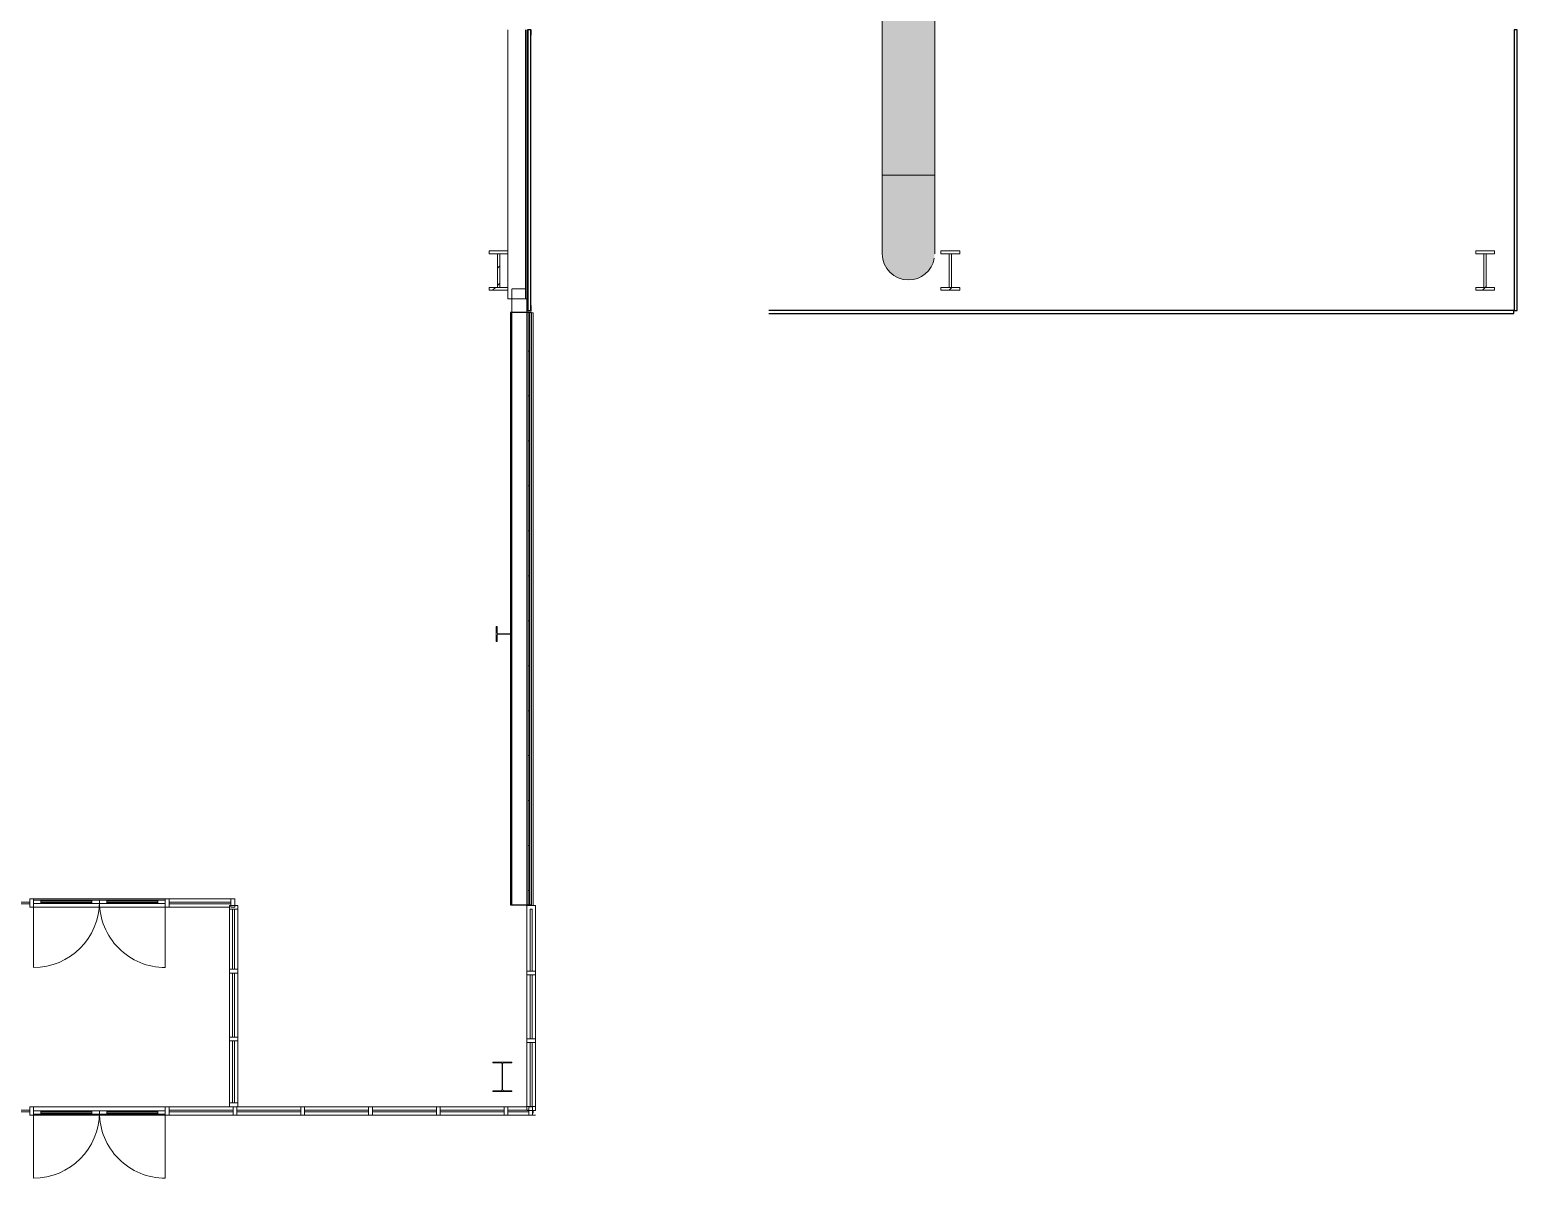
# Model space of a CAD drawing. Header units: inches. Extents: x 22023 to 26811, y -22881 to -20889.
# Drawn here: x 26016 to 26810, y -22834 to -22220 of the extents above; entities that cross this region are included whole.
import ezdxf

# ---------------------------------------------------------------- set-up
doc = ezdxf.new("R2010")
doc.units = ezdxf.units.IN
doc.header["$MEASUREMENT"] = 0
for name, color, linetype, lineweight in [('A-DOOR', 31, 'Continuous', 9), ('A-GLAZ-CURT', 52, 'Continuous', 9), ('A-GLAZ-CWMG', 51, 'Continuous', 9), ('A-WALL', 113, 'Continuous', 9), ('A-WALL-PATT', 111, 'Continuous', 25), ('C-BLDG-PADS', 91, 'Continuous', 9), ('C-TOPO', 7, 'Continuous', 9), ('L-SITE-WALL', 31, 'Continuous', 9), ('M-HVAC-DUCT', 70, 'Continuous', 9), ('S-BEAM', 12, 'Continuous', 9), ('S-COLS', 52, 'Continuous', 9)]:
    doc.layers.add(name, color=color, linetype=linetype, lineweight=lineweight)
pattern_1 = [(225, (26266.39, -22360.053), (19.00703, -19.00703), []), (225, (26266.39, -22388.853), (19.00703, -19.00703), [])]
pattern_2 = [(225, (26793.078, -22360.053), (19.00703, -19.00703), []), (225, (26793.078, -22388.853), (19.00703, -19.00703), [])]
pattern_3 = [(225, (26507.578, -22360.053), (19.00703, -19.00703), []), (225, (26507.578, -22388.853), (19.00703, -19.00703), [])]

# ---------------------------------------------------------------- blocks, each defined once
blk = doc.blocks.new('W-Wide Flange-Column - B2_B-1007241-First Floor Plan')
at = {"layer": 'S-COLS'}
h = blk.add_hatch(dxfattribs=at)
h.set_pattern_fill('FP_12', color=256, style=0, pattern_type=2)
h.set_pattern_definition([(225, (26268.39, -22779.428), (19.00703, -19.00703), []), (225, (26268.39, -22808.228), (19.00703, -19.00703), [])])
h.paths.add_polyline_path([(5, 7.87), (-5, 7.87), (-5, 7.44), (-0.84, 7.44), (-0.35, 7.24), (-0.14, 6.75), (-0.14, -6.75), (-0.35, -7.24), (-0.84, -7.44), (-5, -7.44), (-5, -7.87), (5, -7.87), (5, -7.44), (0.84, -7.44), (0.35, -7.24), (0.14, -6.75), (0.14, 6.75), (0.35, 7.24), (0.84, 7.44), (5, 7.44)], flags=0)
at = {"layer": 'S-COLS', "lineweight": 15}
for p, q in [((5, 7.87), (-5, 7.87)), ((-5, 7.87), (-5, 7.44)), ((-5, 7.44), (-0.84, 7.44)), ((-0.14, 6.75), (-0.14, -6.75)), ((0.14, -6.75), (0.14, 6.75)), ((0.84, 7.44), (5, 7.44)), ((5, 7.44), (5, 7.87)), ((-0.84, -7.44), (-5, -7.44)), ((-5, -7.44), (-5, -7.87)), ((-5, -7.87), (5, -7.87)), ((5, -7.44), (0.84, -7.44)), ((5, -7.87), (5, -7.44))]:
    blk.add_line(p, q, dxfattribs=at)
for centre, start, end in [((-0.84, 6.75), 0, 90), ((0.84, 6.75), 90, 180), ((-0.84, -6.75), 270, 0), ((0.84, -6.75), 180, 270)]:
    blk.add_arc(centre, 0.691, start, end, dxfattribs=at)
blk = doc.blocks.new('Girt_C - 8_D-1076115-First Floor Plan')
at = {"layer": 'S-BEAM'}
for p, q in [((26273.39, -22358.8), (26273.39, -22371.37)), ((26273.58, -22358.8), (26280.75, -22358.8)), ((26281.39, -22371.37), (26281.39, -22364.05))]:
    blk.add_line(p, q, dxfattribs=at)
blk = doc.blocks.new('System Panel - Glazed-827451-First Floor Plan')
at = {"layer": 'A-GLAZ-CURT'}
for p, q in [((16.53125, 1.25), (-16.53125, 1.25)), ((-16.53125, 1.25), (-16.53125, 0.25)), ((-16.53125, 0.25), (-16.53125, 1.25)), ((16.53125, 1.25), (-16.53125, 1.25)), ((-16.53125, 0.25), (16.53125, 0.25)), ((-16.53125, 0.25), (16.53125, 0.25)), ((16.53125, 0.25), (16.53125, 1.25)), ((16.53125, 1.25), (16.53125, 0.25))]:
    blk.add_line(p, q, dxfattribs=at)
blk = doc.blocks.new('Door_Single_Storefront - one-827452-First Floor Plan')
at = {"layer": 'A-DOOR'}
for p, q in [((-17.59375, 0.75), (-13.59375, 0.75)), ((-17.59375, -35.1875), (-17.59375, 0)), ((-13.59375, 0.75), (-13.59375, -1)), ((13.59375, 0.75), (-13.59375, 0.75)), ((-13.59375, -0.5), (-13.59375, 0.25)), ((-13.59375, 0.25), (13.59375, 0.25)), ((13.59375, -1), (13.59375, 0.75)), ((13.59375, 0.75), (17.59375, 0.75)), ((13.59375, 0.25), (13.59375, -0.5)), ((17.59375, 0.75), (17.59375, -1)), ((-13.59375, -1), (-17.59375, -1)), ((13.59375, -0.5), (-13.59375, -0.5)), ((-13.59375, -1), (13.59375, -1)), ((17.59375, -1), (13.59375, -1))]:
    blk.add_line(p, q, dxfattribs=at)
blk.add_arc((-17.59375, 0), 35.1875, 270, 0, dxfattribs=at)
blk = doc.blocks.new('Door_Single_Storefront - one-827453-First Floor Plan')
at = {"layer": 'A-DOOR'}
for p, q in [((-17.59375, 35.1875), (-17.59375, 0)), ((-13.59375, 1), (-17.59375, 1)), ((-13.59375, -0.75), (-13.59375, 1)), ((-13.59375, 1), (13.59375, 1)), ((13.59375, 0.5), (-13.59375, 0.5)), ((-13.59375, 0.5), (-13.59375, -0.25)), ((17.59375, 1), (13.59375, 1)), ((13.59375, 1), (13.59375, -0.75)), ((13.59375, -0.25), (13.59375, 0.5)), ((17.59375, -0.75), (17.59375, 1)), ((-17.59375, -0.75), (-13.59375, -0.75)), ((-13.59375, -0.25), (13.59375, -0.25)), ((13.59375, -0.75), (-13.59375, -0.75)), ((13.59375, -0.75), (17.59375, -0.75))]:
    blk.add_line(p, q, dxfattribs=at)
blk.add_arc((-17.59375, 0), 35.1875, 360, 90, dxfattribs=at)
blk = doc.blocks.new('System Panel - Glazed-827454-First Floor Plan')
at = {"layer": 'A-GLAZ-CURT'}
for p, q in [((17.09375, 1.25), (-17.09375, 1.25)), ((-17.09375, 1.25), (-17.09375, 0.25)), ((-17.09375, 0.25), (-17.09375, 1.25)), ((17.09375, 1.25), (-17.09375, 1.25)), ((-17.09375, 0.25), (17.09375, 0.25)), ((-17.09375, 0.25), (17.09375, 0.25)), ((17.09375, 0.25), (17.09375, 1.25)), ((17.09375, 1.25), (17.09375, 0.25))]:
    blk.add_line(p, q, dxfattribs=at)
blk = doc.blocks.new('Rectangular Mullion - Rectangular Mullion 1-779661-First Floor Plan')
at = {"layer": 'A-GLAZ-CWMG'}
for p, q in [((26053.27, -22795.43), (26018.08, -22795.43)), ((26053.27, -22799.93), (26018.08, -22799.93))]:
    blk.add_line(p, q, dxfattribs=at)
blk = doc.blocks.new('Rectangular Mullion - Rectangular Mullion 1-779662-First Floor Plan')
at = {"layer": 'A-GLAZ-CWMG'}
for p, q in [((26088.45, -22795.43), (26053.27, -22795.43)), ((26088.45, -22799.93), (26053.27, -22799.93))]:
    blk.add_line(p, q, dxfattribs=at)
blk = doc.blocks.new('Rectangular Mullion - Rectangular Mullion 1-779229-First Floor Plan')
at = {"layer": 'A-GLAZ-CWMG'}
for p, q in [((26122.64, -22795.43), (26090.45, -22795.43)), ((26124.64, -22799.93), (26090.45, -22799.93))]:
    blk.add_line(p, q, dxfattribs=at)
blk = doc.blocks.new('Rectangular Mullion - Rectangular Mullion 1-V14-First Floor Plan')
at = {"layer": 'A-GLAZ-CWMG'}
for p, q in [((26160.83, -22799.93), (26126.64, -22799.93)), ((26160.83, -22795.43), (26127.14, -22795.43))]:
    blk.add_line(p, q, dxfattribs=at)
blk = doc.blocks.new('Rectangular Mullion - Rectangular Mullion 1-V15-First Floor Plan')
at = {"layer": 'A-GLAZ-CWMG'}
for p, q in [((26197.02, -22795.43), (26162.83, -22795.43)), ((26197.02, -22799.93), (26162.83, -22799.93))]:
    blk.add_line(p, q, dxfattribs=at)
blk = doc.blocks.new('Rectangular Mullion - Rectangular Mullion 1-827457-First Floor Plan')
at = {"layer": 'A-GLAZ-CWMG', "lineweight": 13}
for p, q in [((-2, 1.5), (0, 1.5)), ((-2, -3), (-2, 1.5)), ((0, 1.5), (0, -3)), ((0, -3), (-2, -3))]:
    blk.add_line(p, q, dxfattribs=at)
blk = doc.blocks.new('Rectangular Mullion - Rectangular Mullion 1-827449-First Floor Plan')
at = {"layer": 'A-GLAZ-CWMG', "lineweight": 13}
for p, q in [((-1, 1.5), (1, 1.5)), ((-1, -3), (-1, 1.5)), ((1, 1.5), (1, -3)), ((1, -3), (-1, -3))]:
    blk.add_line(p, q, dxfattribs=at)
blk = doc.blocks.new('System Panel - Glazed-1085821-First Floor Plan')
at = {"layer": 'A-GLAZ-CURT'}
for p, q in [((5.56, 1.25), (-5.56, 1.25)), ((-5.56, 1.25), (-5.56, 0.25)), ((-5.56, 0.25), (-5.56, 1.25)), ((4.56, 1.25), (-5.56, 1.25)), ((-5.56, 0.25), (5.56, 0.25)), ((-5.56, 0.25), (5.56, 0.25)), ((5.56, 0.25), (5.56, 1.25)), ((5.56, 1.06), (5.56, 0.25))]:
    blk.add_line(p, q, dxfattribs=at)
blk = doc.blocks.new('Rectangular Mullion - Rectangular Mullion 1-1085818-First Floor Plan')
at = {"layer": 'A-GLAZ-CWMG'}
for p, q in [((26281.52, -22795.43), (26271.39, -22795.43)), ((26282.52, -22799.93), (26271.39, -22799.93)), ((26286.02, -22799.93), (26284.52, -22799.93))]:
    blk.add_line(p, q, dxfattribs=at)
blk = doc.blocks.new('System Panel - Glazed-827432-First Floor Plan')
at = {"layer": 'A-GLAZ-CURT'}
for p, q in [((16.53125, -0.25), (-16.53125, -0.25)), ((-16.53125, -0.25), (-16.53125, -1.25)), ((-16.53125, -1.25), (-16.53125, -0.25)), ((16.53125, -0.25), (-16.53125, -0.25)), ((-16.53125, -1.25), (16.53125, -1.25)), ((-16.53125, -1.25), (16.53125, -1.25)), ((16.53125, -1.25), (16.53125, -0.25)), ((16.53125, -0.25), (16.53125, -1.25))]:
    blk.add_line(p, q, dxfattribs=at)
blk = doc.blocks.new('System Panel - Glazed-827433-First Floor Plan')
at = {"layer": 'A-GLAZ-CURT'}
for p, q in [((17.09375, -0.25), (-17.09375, -0.25)), ((-17.09375, -0.25), (-17.09375, -1.25)), ((-17.09375, -1.25), (-17.09375, -0.25)), ((17.09375, -0.25), (-17.09375, -0.25)), ((-17.09375, -1.25), (17.09375, -1.25)), ((-17.09375, -1.25), (17.09375, -1.25)), ((17.09375, -1.25), (17.09375, -0.25)), ((17.09375, -0.25), (17.09375, -1.25))]:
    blk.add_line(p, q, dxfattribs=at)
blk = doc.blocks.new('Rectangular Mullion - Rectangular Mullion 1-769360-First Floor Plan')
at = {"layer": 'A-GLAZ-CWMG'}
for p, q in [((26281.52, -22687.93), (26286.02, -22687.93)), ((26281.52, -22722.99), (26281.52, -22687.93)), ((26286.02, -22722.99), (26286.02, -22687.93))]:
    blk.add_line(p, q, dxfattribs=at)
blk = doc.blocks.new('Rectangular Mullion - Rectangular Mullion 1-769200-First Floor Plan')
at = {"layer": 'A-GLAZ-CWMG'}
for p, q in [((24172.39, -22795.43), (24206.58, -22795.43)), ((24172.39, -22799.93), (24206.58, -22799.93))]:
    blk.add_line(p, q, dxfattribs=at)
blk = doc.blocks.new('Rectangular Mullion - Rectangular Mullion 1-827430-First Floor Plan')
at = {"layer": 'A-GLAZ-CWMG', "lineweight": 13}
for p, q in [((-1, 3), (1, 3)), ((-1, -1.5), (-1, 3)), ((1, 3), (1, -1.5)), ((1, -1.5), (-1, -1.5))]:
    blk.add_line(p, q, dxfattribs=at)
blk = doc.blocks.new('Rectangular Mullion - Rectangular Mullion 1-769211-First Floor Plan')
at = {"layer": 'A-GLAZ-CWMG'}
for p, q in [((22794.89, -22459.04), (22794.89, -22493.23)), ((22799.39, -22459.04), (22799.39, -22493.23))]:
    blk.add_line(p, q, dxfattribs=at)
blk = doc.blocks.new('Rectangular Mullion - Rectangular Mullion 1-827464-First Floor Plan')
at = {"layer": 'A-GLAZ-CWMG', "lineweight": 13}
for p, q in [((-1, 3), (1, 3)), ((-1, -1.5), (-1, 3)), ((1, 3), (1, -1.5)), ((1, -1.5), (-1, -1.5))]:
    blk.add_line(p, q, dxfattribs=at)
blk = doc.blocks.new('System Panel - Glazed-836902-First Floor Plan')
at = {"layer": 'A-GLAZ-CURT'}
for p, q in [((16.59375, 1.25), (-16.59375, 1.25)), ((-16.59375, 1.25), (-16.59375, 0.25)), ((-16.59375, 0.25), (-16.59375, 1.25)), ((16.59375, 1.25), (-16.59375, 1.25)), ((-16.59375, 0.25), (16.59375, 0.25)), ((-16.59375, 0.25), (16.59375, 0.25)), ((16.59375, 0.25), (16.59375, 1.25)), ((16.59375, 1.25), (16.59375, 0.25))]:
    blk.add_line(p, q, dxfattribs=at)
blk = doc.blocks.new('System Panel - Glazed-836958-First Floor Plan')
at = {"layer": 'A-GLAZ-CURT'}
for p, q in [((16.06, 1.25), (-16.06, 1.25)), ((-16.06, 1.25), (-16.06, 0.25)), ((-16.06, 0.25), (-16.06, 1.25)), ((16.06, 1.25), (-16.06, 1.25)), ((-16.06, 0.25), (16.06, 0.25)), ((-16.06, 0.25), (16.06, 0.25)), ((16.06, 0.25), (16.06, 1.25)), ((16.06, 1.25), (16.06, 0.25))]:
    blk.add_line(p, q, dxfattribs=at)
blk = doc.blocks.new('Rectangular Mullion - Rectangular Mullion 1-780069-First Floor Plan')
at = {"layer": 'A-GLAZ-CWMG'}
for p, q in [((26122.64, -22760.24), (26122.64, -22793.43)), ((26127.14, -22760.24), (26127.14, -22793.43))]:
    blk.add_line(p, q, dxfattribs=at)
blk = doc.blocks.new('Rectangular Mullion - Rectangular Mullion 1-V16-First Floor Plan')
at = {"layer": 'A-GLAZ-CWMG'}
for p, q in [((26122.64, -22724.13), (26122.64, -22758.24)), ((26127.14, -22724.13), (26127.14, -22758.24))]:
    blk.add_line(p, q, dxfattribs=at)
blk = doc.blocks.new('Rectangular Mullion - Rectangular Mullion 1-780070-First Floor Plan')
at = {"layer": 'A-GLAZ-CWMG'}
for p, q in [((26122.64, -22689.93), (26122.64, -22722.05)), ((26127.14, -22689.93), (26127.14, -22722.05))]:
    blk.add_line(p, q, dxfattribs=at)
blk = doc.blocks.new('Rectangular Mullion - Rectangular Mullion 1-836904-First Floor Plan')
at = {"layer": 'A-GLAZ-CWMG', "lineweight": 13}
for p, q in [((-2, 1.5), (0, 1.5)), ((-2, -3), (-2, 1.5)), ((0, 1.5), (0, -3)), ((0, -3), (-2, -3))]:
    blk.add_line(p, q, dxfattribs=at)
blk = doc.blocks.new('Rectangular Mullion - Rectangular Mullion 1-836905-First Floor Plan')
at = {"layer": 'A-GLAZ-CWMG', "lineweight": 13}
for p, q in [((0, 1.5), (-2, 1.5)), ((-2, 1.5), (-2, -3)), ((0, -3), (0, 1.5)), ((-2, -3), (0, -3))]:
    blk.add_line(p, q, dxfattribs=at)
blk = doc.blocks.new('Rectangular Mullion - Rectangular Mullion 1-827470-First Floor Plan')
at = {"layer": 'A-GLAZ-CWMG', "lineweight": 13}
for p, q in [((-1, 1.5), (1, 1.5)), ((-1, -3), (-1, 1.5)), ((1, 1.5), (1, -3)), ((1, -3), (-1, -3))]:
    blk.add_line(p, q, dxfattribs=at)
blk = doc.blocks.new('Rectangular Mullion - Rectangular Mullion 1-775617-First Floor Plan')
at = {"layer": 'A-GLAZ-CWMG'}
for p, q in [((26090.45, -22684.43), (26123.52, -22684.43)), ((26090.45, -22688.93), (26122.64, -22688.93))]:
    blk.add_line(p, q, dxfattribs=at)
blk = doc.blocks.new('Rectangular Mullion - Rectangular Mullion 1-769168-First Floor Plan')
at = {"layer": 'A-GLAZ-CWMG'}
for p, q in [((26053.27, -22684.43), (26088.45, -22684.43)), ((26053.27, -22688.93), (26088.45, -22688.93))]:
    blk.add_line(p, q, dxfattribs=at)
blk = doc.blocks.new('Rectangular Mullion - Rectangular Mullion 1-769169-First Floor Plan')
at = {"layer": 'A-GLAZ-CWMG'}
for p, q in [((26018.08, -22684.43), (26053.27, -22684.43)), ((26018.08, -22688.93), (26053.27, -22688.93))]:
    blk.add_line(p, q, dxfattribs=at)
blk = doc.blocks.new('Rectangular Mullion - Rectangular Mullion 1-827475-First Floor Plan')
at = {"layer": 'A-GLAZ-CWMG', "lineweight": 13}
for p, q in [((0, 1.5), (-2, 1.5)), ((-2, 1.5), (-2, -3)), ((0, -3), (0, 1.5)), ((-2, -3), (0, -3))]:
    blk.add_line(p, q, dxfattribs=at)
blk = doc.blocks.new('Girt_Z - 10_D-1078090-First Floor Plan')
at = {"layer": 'S-BEAM'}
for p, q in [((26271.39, -22220.43), (26271.39, -22364.05)), ((26280.75, -22364.05), (26280.75, -22220.43)), ((26280.82, -22364.05), (26280.82, -22220.43)), ((26281.39, -22364.05), (26281.39, -22220.43)), ((26271.58, -22364.05), (26271.39, -22364.05)), ((26280.75, -22364.05), (26271.58, -22364.05)), ((26280.82, -22364.05), (26280.75, -22364.05)), ((26281.39, -22364.05), (26280.82, -22364.05))]:
    blk.add_line(p, q, dxfattribs=at)
blk = doc.blocks.new('Rectangular Mullion - Profile_Polycarbonate_Upper and left-1075931-First Floor Plan')
at = {"layer": 'A-GLAZ-CWMG', "lineweight": 13}
for p, q in [((-3.622, 1.141125), (0, 1.141125)), ((-3.622, 0.787125), (-3.622, 1.141125)), ((-3.372, 0.787125), (-3.622, 0.787125)), ((-0.0625, 1.078625), (-3.5595, 1.078625)), ((-3.5595, 1.078625), (-3.5595, 0.849625)), ((-3.5595, 0.849625), (-3.372, 0.849625)), ((-3.372, 0.849625), (-3.372, 0.787125)), ((-0.0625, -0.922375), (-0.0625, 1.078625)), ((0, 1.141125), (0, -0.984875)), ((-2.834, -0.984875), (-2.834, -0.859875)), ((-2.834, -0.859875), (-2.7715, -0.859875)), ((0, -0.984875), (-2.834, -0.984875)), ((-2.7715, -0.859875), (-2.7715, -0.922375)), ((-2.7715, -0.922375), (-0.0625, -0.922375))]:
    blk.add_line(p, q, dxfattribs=at)
blk = doc.blocks.new('Rectangular Mullion - Profile_Polycarbonate_right-1075932-First Floor Plan')
at = {"layer": 'A-GLAZ-CWMG', "lineweight": 13}
for p, q in [((0, 1.141125), (-3.622, 1.141125)), ((-3.622, 1.141125), (-3.622, 0.787125)), ((-3.622, 0.787125), (-3.372, 0.787125)), ((-3.5595, 0.849625), (-3.5595, 1.078625)), ((-3.5595, 1.078625), (-0.0625, 1.078625)), ((-3.372, 0.849625), (-3.5595, 0.849625)), ((-3.372, 0.787125), (-3.372, 0.849625)), ((-0.0625, 1.078625), (-0.0625, -0.922375)), ((0, -0.984875), (0, 1.141125)), ((-2.7715, -0.859875), (-2.834, -0.859875)), ((-2.834, -0.859875), (-2.834, -0.984875)), ((-2.834, -0.984875), (0, -0.984875)), ((-2.7715, -0.922375), (-2.7715, -0.859875)), ((-0.0625, -0.922375), (-2.7715, -0.922375))]:
    blk.add_line(p, q, dxfattribs=at)
blk = doc.blocks.new('columns and girder2 - one-V38-First Floor Plan')
at = {"layer": 'S-BEAM'}
h = blk.add_hatch(dxfattribs=at)
h.set_pattern_fill('FP_31', color=256, style=0, pattern_type=2)
h.set_pattern_definition(pattern_1)
h.paths.add_polyline_path([(5, -0.5), (-5, -0.5), (-5, -2), (5, -2)], flags=0)
h.paths.add_polyline_path([(-5, -20), (-5, -21.5), (5, -21.5), (5, -20)], flags=0)
h.paths.add_polyline_path([(5, -1204.75), (-4.25, -1204.75), (-4.25, -1206.25), (5, -1206.25)], flags=0)
h.paths.add_polyline_path([(-4.25, -1224.25), (-4.25, -1225), (5, -1225), (5, -1224.25), (-3.5, -1224.25)], flags=0)
h = blk.add_hatch(dxfattribs=at)
h.set_pattern_fill('FP_31', color=256, style=0, pattern_type=2)
h.set_pattern_definition(pattern_1)
h.paths.add_polyline_path([(-0.63, -2), (-0.63, -20), (0.62, -20), (0.62, -2)], flags=0)
h.paths.add_polyline_path([(0.62, -1206.25), (-0.63, -1206.25), (-0.63, -1224.25), (0.62, -1224.25), (0.62, -1224.01)], flags=0)
at = {"layer": 'S-BEAM', "lineweight": 15}
for p, q in [((5, -0.5), (-5, -0.5)), ((-5, -2), (5, -2)), ((0.62, -2), (-0.63, -2)), ((-0.63, -2), (-0.63, -20)), ((0.62, -20), (0.62, -2)), ((5, -2), (5, -0.5)), ((5, -20), (-5, -20)), ((-5, -21.5), (5, -21.5)), ((-0.63, -20), (0.62, -20)), ((5, -21.5), (5, -20)), ((5, -1204.75), (-4.25, -1204.75)), ((-4.25, -1206.25), (5, -1206.25)), ((0.62, -1206.25), (-0.63, -1206.25)), ((-0.63, -1206.25), (-0.63, -1224.25)), ((0.62, -1224.25), (0.62, -1206.25)), ((5, -1206.25), (5, -1204.75)), ((5, -1224.25), (-4.25, -1224.25)), ((-0.63, -1224.25), (0.62, -1224.25)), ((5, -1225), (5, -1224.25))]:
    blk.add_line(p, q, dxfattribs=at)
blk = doc.blocks.new('Round Elbow - 1_5 D-870650-Mezzanine Floor Plan')
at = {"layer": 'M-HVAC-DUCT'}
for points in [[(25958.54, -22354.05), (25958.54, -22298.05), (25944.54, -22298.05), (25944.61, -22340.8), (25944.81, -22342.67), (25945.54, -22345.17), (25946.58, -22347.28), (25947.96, -22349.2), (25949.54, -22350.78), (25951.76, -22352.28), (25953.76, -22353.21), (25956.11, -22353.84), (25957.62, -22353.97)], [(25958.54, -22354.05), (25960.97, -22353.84), (25963.69, -22353.04), (25965.54, -22352.18), (25967.54, -22350.78), (25969.5, -22348.72), (25970.67, -22347.05), (25971.7, -22344.84), (25972.37, -22341.99), (25972.54, -22339.14), (25972.54, -22298.05), (25958.54, -22298.05), (25958.54, -22353.81)]]:
    blk.add_hatch(color=256, dxfattribs=at).paths.add_polyline_path(points, flags=0)
for p, q in [((25944.54, -22298.05), (25958.54, -22298.05)), ((25958.54, -22298.05), (25972.54, -22298.05))]:
    blk.add_line(p, q, dxfattribs=at)
at = {"layer": 'M-HVAC-DUCT', "flags": 128}
for points in [[(25944.54, -22298.05), (25944.54, -22299.73), (25944.54, -22301.41), (25944.54, -22303.08), (25944.54, -22304.74), (25944.54, -22306.4), (25944.54, -22308.04), (25944.54, -22309.66), (25944.54, -22311.26), (25944.54, -22312.85), (25944.54, -22314.41), (25944.54, -22315.94), (25944.54, -22317.45), (25944.54, -22318.92), (25944.54, -22320.36), (25944.54, -22321.77), (25944.54, -22323.14), (25944.54, -22324.46), (25944.54, -22325.75), (25944.54, -22326.99), (25944.54, -22328.18), (25944.54, -22329.33), (25944.54, -22330.42), (25944.54, -22331.47), (25944.54, -22332.46), (25944.54, -22333.39), (25944.54, -22334.27), (25944.54, -22335.1), (25944.54, -22335.86), (25944.54, -22336.56), (25944.54, -22337.2), (25944.54, -22337.78), (25944.54, -22338.29), (25944.54, -22338.74), (25944.54, -22339.12), (25944.54, -22339.44), (25944.54, -22339.69), (25944.54, -22339.88), (25944.54, -22340), (25944.54, -22340.05), (25944.54, -22340.05)], [(25972.54, -22340.05), (25972.54, -22340.02), (25972.54, -22339.92), (25972.54, -22339.75), (25972.54, -22339.52), (25972.54, -22339.22), (25972.54, -22338.85), (25972.54, -22338.42), (25972.54, -22337.92), (25972.54, -22337.36), (25972.54, -22336.74), (25972.54, -22336.05), (25972.54, -22335.31), (25972.54, -22334.5), (25972.54, -22333.64), (25972.54, -22332.72), (25972.54, -22331.74), (25972.54, -22330.71), (25972.54, -22329.63), (25972.54, -22328.5), (25972.54, -22327.31), (25972.54, -22326.09), (25972.54, -22324.81), (25972.54, -22323.5), (25972.54, -22322.14), (25972.54, -22320.75), (25972.54, -22319.31), (25972.54, -22317.85), (25972.54, -22316.35), (25972.54, -22314.83), (25972.54, -22313.27), (25972.54, -22311.69), (25972.54, -22310.09), (25972.54, -22308.48), (25972.54, -22306.84), (25972.54, -22305.19), (25972.54, -22303.53), (25972.54, -22301.86), (25972.54, -22300.19), (25972.54, -22298.51), (25972.54, -22298.05)]]:
    blk.add_lwpolyline(points, dxfattribs=at)
at = {"layer": 'M-HVAC-DUCT'}
for start, end in [(180, 270), (270, 349.95806)]:
    blk.add_arc((25958.54, -22340.05), 14, start, end, dxfattribs=at)
blk = doc.blocks.new('columns and girder2 - one-1075720-Mezzanine Floor Plan')
at = {"layer": 'S-BEAM'}
h = blk.add_hatch(dxfattribs=at)
h.set_pattern_fill('FP_36', color=256, style=0, pattern_type=2)
h.set_pattern_definition(pattern_2)
h.paths.add_polyline_path([(5, -0.5), (-5, -0.5), (-5, -2), (5, -2)], flags=0)
h.paths.add_polyline_path([(5, -20), (-5, -20), (-5, -21.5), (5, -21.5)], flags=0)
h.paths.add_polyline_path([(5, -1204.75), (-5, -1204.75), (-5, -1206.25), (5, -1206.25)], flags=0)
h.paths.add_polyline_path([(-3.5, -1224.25), (-5, -1224.25), (-5, -1225.75), (5, -1225.75), (5, -1224.25), (-1.98, -1224.25)], flags=0)
h = blk.add_hatch(dxfattribs=at)
h.set_pattern_fill('FP_36', color=256, style=0, pattern_type=2)
h.set_pattern_definition(pattern_2)
h.paths.add_polyline_path([(-0.63, -2), (-0.63, -20), (0.62, -20), (0.62, -2)], flags=0)
h.paths.add_polyline_path([(0.62, -1206.25), (-0.63, -1206.25), (-0.63, -1224.25), (0.62, -1224.25)], flags=0)
at = {"layer": 'S-BEAM', "lineweight": 15}
for p, q in [((5, -0.5), (-5, -0.5)), ((-5, -0.5), (-5, -2)), ((-5, -2), (5, -2)), ((0.62, -2), (-0.63, -2)), ((-0.63, -2), (-0.63, -20)), ((0.62, -20), (0.62, -2)), ((5, -2), (5, -0.5)), ((5, -20), (-5, -20)), ((-5, -20), (-5, -21.5)), ((-5, -21.5), (5, -21.5)), ((-0.63, -20), (0.62, -20)), ((5, -21.5), (5, -20)), ((5, -1204.75), (-5, -1204.75)), ((-5, -1206.25), (5, -1206.25)), ((0.62, -1206.25), (-0.63, -1206.25)), ((-0.63, -1206.25), (-0.63, -1224.25)), ((0.62, -1224.25), (0.62, -1206.25)), ((5, -1224.25), (-5, -1224.25)), ((-0.63, -1224.25), (0.62, -1224.25))]:
    blk.add_line(p, q, dxfattribs=at)
blk = doc.blocks.new('columns and girder2 - one-V43-Mezzanine Floor Plan')
at = {"layer": 'S-BEAM'}
h = blk.add_hatch(dxfattribs=at)
h.set_pattern_fill('FP_37', color=256, style=0, pattern_type=2)
h.set_pattern_definition(pattern_3)
h.paths.add_polyline_path([(5, -0.5), (-5, -0.5), (-5, -2), (5, -2)], flags=0)
h.paths.add_polyline_path([(-5, -20), (-5, -21.5), (5, -21.5), (5, -20)], flags=0)
h.paths.add_polyline_path([(5, -1204.75), (-5, -1204.75), (-5, -1206.25), (5, -1206.25), (5, -1205.83)], flags=0)
h.paths.add_polyline_path([(5, -1224.25), (-5, -1224.25), (-5, -1225.75), (5, -1225.75)], flags=0)
h = blk.add_hatch(dxfattribs=at)
h.set_pattern_fill('FP_37', color=256, style=0, pattern_type=2)
h.set_pattern_definition(pattern_3)
h.paths.add_polyline_path([(-0.63, -2), (-0.63, -20), (0.62, -20), (0.62, -2)], flags=0)
h.paths.add_polyline_path([(0.62, -1206.25), (-0.63, -1206.25), (-0.63, -1224.25), (0.62, -1224.25)], flags=0)
at = {"layer": 'S-BEAM', "lineweight": 15}
for p, q in [((5, -0.5), (-5, -0.5)), ((-5, -0.5), (-5, -2)), ((-5, -2), (5, -2)), ((0.62, -2), (-0.63, -2)), ((-0.63, -2), (-0.63, -20)), ((0.62, -20), (0.62, -2)), ((5, -2), (5, -0.5)), ((5, -20), (-5, -20)), ((-5, -20), (-5, -21.5)), ((-5, -21.5), (5, -21.5)), ((-0.63, -20), (0.62, -20)), ((5, -21.5), (5, -20)), ((5, -1204.75), (-5, -1204.75)), ((-5, -1204.75), (-5, -1206.25)), ((-5, -1206.25), (5, -1206.25)), ((0.62, -1206.25), (-0.63, -1206.25)), ((-0.63, -1206.25), (-0.63, -1224.25)), ((0.62, -1224.25), (0.62, -1206.25)), ((5, -1206.25), (5, -1204.75)), ((5, -1224.25), (-5, -1224.25)), ((-5, -1224.25), (-5, -1225.75)), ((-0.63, -1224.25), (0.62, -1224.25)), ((5, -1225.75), (5, -1224.25))]:
    blk.add_line(p, q, dxfattribs=at)

msp = doc.modelspace()

# ---------------------------------------------------------------- hatches: boundary and pattern name
at = {"layer": 'A-WALL-PATT', "lineweight": 9}
h = msp.add_hatch(dxfattribs=at)
h.set_pattern_fill('FP_15', color=256, style=0, pattern_type=2)
h.set_pattern_definition([(0, (0, 0), (0, 24), []), (90, (0, 0), (-24, 1e-15), [])])
h.paths.add_polyline_path([(26282.14, -22687.68), (26282.89, -22687.68), (26282.89, -22371.37), (26282.14, -22371.37), (26282.14, -22569.19)], flags=0)
at = {"layer": 'M-HVAC-DUCT', "lineweight": 5}
for points in [[(26482.8, -22298.05), (26485.23, -22298.05), (26485.23, -21191.93), (26471.23, -21191.93), (26471.23, -22298.05), (26480.44, -22298.05)], [(26499.02, -22298.05), (26499.23, -22298.05), (26499.23, -21191.93), (26485.23, -21191.93), (26485.23, -22298.05), (26498.58, -22298.05)]]:
    msp.add_hatch(color=256, dxfattribs=at).paths.add_polyline_path(points, flags=0)
at = {"layer": 'S-COLS'}
h = msp.add_hatch(dxfattribs=at)
h.set_pattern_fill('FP_11', color=256, style=0, pattern_type=2)
h.set_pattern_definition([(45, (0, 0), (-19.00703, 19.00703), []), (45, (0, 28.8), (-19.00703, 19.00703), [])])
h.paths.add_polyline_path([(26273.39, -22547.05), (26273.39, -22539.05), (26272.96, -22539.05), (26272.96, -22542.22), (26272.75, -22542.71), (26272.27, -22542.91), (26266.27, -22542.91), (26265.78, -22542.71), (26265.57, -22542.22), (26265.57, -22539.05), (26265.14, -22539.05), (26265.14, -22547.05), (26265.57, -22547.05), (26265.57, -22543.89), (26265.78, -22543.4), (26266.27, -22543.2), (26272.27, -22543.2), (26272.75, -22543.4), (26272.96, -22543.89), (26272.96, -22547.05)], flags=0)

# ---------------------------------------------------------------- linework, layer by layer
at = {"layer": 'A-WALL', "lineweight": 25}
for p, q in [((26281.99, -22220.49), (26281.99, -22370.38)), ((26283.57, -22220.49), (26281.99, -22220.49)), ((26283.57, -22370.38), (26283.57, -22220.49)), ((26808.68, -22220.49), (26808.68, -22370.38)), ((26810.26, -22220.49), (26808.68, -22220.49)), ((26810.26, -22370.38), (26810.26, -22220.49)), ((26281.99, -22370.38), (26283.57, -22370.38)), ((26808.51, -22370.34), (26410.74, -22370.34)), ((26410.74, -22371.92), (26808.51, -22371.92)), ((26808.51, -22371.92), (26808.51, -22370.34)), ((26808.68, -22370.38), (26810.26, -22370.38))]:
    msp.add_line(p, q, dxfattribs=at)
at = {"layer": 'A-WALL'}
for p, q in [((26273.39, -22687.68), (26273.39, -22371.37)), ((26281.39, -22687.68), (26281.39, -22371.37)), ((26282.14, -22687.68), (26282.14, -22371.37)), ((26282.89, -22687.68), (26282.89, -22371.37)), ((26283.77, -22687.68), (26283.77, -22371.37))]:
    msp.add_line(p, q, dxfattribs=at)
at = {"layer": 'C-BLDG-PADS'}
for p, q in [((26284.89, -22371.55), (26284.02, -22371.55)), ((26284.89, -22687.93), (26284.89, -22371.55)), ((26284.89, -22798.8), (26284.89, -22797.37))]:
    msp.add_line(p, q, dxfattribs=at)
at = {"layer": 'C-TOPO'}
for p, q in [((26284.02, -22371.55), (26284.89, -22371.55)), ((26284.89, -22371.55), (26284.89, -22687.93)), ((26284.89, -22797.37), (26284.89, -22798.8))]:
    msp.add_line(p, q, dxfattribs=at)
at = {"layer": 'L-SITE-WALL', "lineweight": 25}
for p, q in [((26272.77, -22371.37), (26272.77, -22687.68)), ((26284.02, -22371.37), (26272.77, -22371.37)), ((26284.02, -22687.68), (26284.02, -22371.37)), ((26272.77, -22687.68), (26284.02, -22687.68))]:
    msp.add_line(p, q, dxfattribs=at)
at = {"layer": 'M-HVAC-DUCT'}
for p, q in [((26471.23, -21191.93), (26471.23, -22298.05)), ((26499.23, -22298.05), (26499.23, -21191.93)), ((26499.23, -22298.05), (26471.23, -22298.05))]:
    msp.add_line(p, q, dxfattribs=at)
at = {"layer": 'S-COLS', "lineweight": 15}
for p, q in [((26265.57, -22539.05), (26265.14, -22539.05)), ((26265.14, -22539.05), (26265.14, -22547.05)), ((26265.57, -22542.22), (26265.57, -22539.05)), ((26265.57, -22547.05), (26265.57, -22543.89)), ((26272.27, -22542.91), (26266.27, -22542.91)), ((26266.27, -22543.2), (26272.27, -22543.2)), ((26273.39, -22539.05), (26272.96, -22539.05)), ((26272.96, -22539.05), (26272.96, -22542.22)), ((26272.96, -22543.89), (26272.96, -22547.05)), ((26273.39, -22547.05), (26273.39, -22539.05)), ((26265.14, -22547.05), (26265.57, -22547.05)), ((26272.96, -22547.05), (26273.39, -22547.05))]:
    msp.add_line(p, q, dxfattribs=at)
for centre, start, end in [((26266.27, -22542.22), 180, 270), ((26266.27, -22543.89), 90, 180), ((26272.27, -22542.22), 270, 0), ((26272.27, -22543.89), 0, 90)]:
    msp.add_arc(centre, 0.691, start, end, dxfattribs=at)

# ---------------------------------------------------------------- block references
at = {"layer": 'A-DOOR'}
for p in [(26035.67, -22685.93), (26035.67, -22798.43)]:
    msp.add_blockref('Door_Single_Storefront - one-827452-First Floor Plan', p, dxfattribs=at)
at = {"layer": 'A-DOOR', "rotation": 180}
for p in [(26070.86, -22685.93), (26070.86, -22798.43)]:
    msp.add_blockref('Door_Single_Storefront - one-827453-First Floor Plan', p, dxfattribs=at)
at = {"layer": 'A-GLAZ-CURT'}
for name, p, rotation in [('System Panel - Glazed-827451-First Floor Plan', (25999.55, -22685.93), 180), ('System Panel - Glazed-827451-First Floor Plan', (26106.98, -22685.93), 180), ('System Panel - Glazed-836958-First Floor Plan', (26125.64, -22705.99), 90), ('System Panel - Glazed-827432-First Floor Plan', (26284.52, -22706.46), 270), ('System Panel - Glazed-827454-First Floor Plan', (26125.64, -22741.15), 90), ('System Panel - Glazed-827433-First Floor Plan', (26284.52, -22742.08), 270), ('System Panel - Glazed-836902-First Floor Plan', (26125.64, -22776.83), 90), ('System Panel - Glazed-827433-First Floor Plan', (26284.52, -22778.27), 270)]:
    msp.add_blockref(name, p, dxfattribs=dict(at, rotation=rotation))
for name, p in [('System Panel - Glazed-827451-First Floor Plan', (25999.55, -22798.43)), ('System Panel - Glazed-827454-First Floor Plan', (26107.55, -22798.43)), ('System Panel - Glazed-827454-First Floor Plan', (26143.73, -22798.43)), ('System Panel - Glazed-827454-First Floor Plan', (26179.92, -22798.43)), ('System Panel - Glazed-827454-First Floor Plan', (26216.11, -22798.43)), ('System Panel - Glazed-827454-First Floor Plan', (26252.3, -22798.43)), ('System Panel - Glazed-1085821-First Floor Plan', (26276.95, -22798.43))]:
    msp.add_blockref(name, p, dxfattribs=at)
at = {"layer": 'A-GLAZ-CWMG'}
for name, p, rotation in [('Rectangular Mullion - Profile_Polycarbonate_right-1075932-First Floor Plan', (26282.78, -22220.43), 90.00000000000422), ('Rectangular Mullion - Rectangular Mullion 1-769211-First Floor Plan', (49080.91, -45218.22), 180), ('Rectangular Mullion - Rectangular Mullion 1-769200-First Floor Plan', (3486.09, -46967.76), 90), ('Rectangular Mullion - Rectangular Mullion 1-836905-First Floor Plan', (26125.64, -22795.43), 270)]:
    msp.add_blockref(name, p, dxfattribs=dict(at, rotation=rotation))
at = {"layer": 'A-GLAZ-CWMG', "extrusion": (0, 0, -1)}
for name, p, rotation in [('Rectangular Mullion - Profile_Polycarbonate_Upper and left-1075931-First Floor Plan', (-26282.78, -22370.44), 269.9999999999958), ('Rectangular Mullion - Rectangular Mullion 1-836904-First Floor Plan', (-26125.64, -22687.93), 90), ('Rectangular Mullion - Rectangular Mullion 1-827470-First Floor Plan', (-26125.64, -22723.05), 90), ('Rectangular Mullion - Rectangular Mullion 1-827464-First Floor Plan', (-26284.52, -22723.99), 270), ('Rectangular Mullion - Rectangular Mullion 1-827470-First Floor Plan', (-26125.64, -22759.24), 90), ('Rectangular Mullion - Rectangular Mullion 1-827430-First Floor Plan', (-26284.52, -22760.18), 270), ('Rectangular Mullion - Rectangular Mullion 1-827449-First Floor Plan', (-26017.08, -22798.43), 180), ('Rectangular Mullion - Rectangular Mullion 1-827449-First Floor Plan', (-26089.45, -22798.43), 180), ('Rectangular Mullion - Rectangular Mullion 1-827449-First Floor Plan', (-26125.64, -22798.43), 180), ('Rectangular Mullion - Rectangular Mullion 1-827449-First Floor Plan', (-26161.83, -22798.43), 180), ('Rectangular Mullion - Rectangular Mullion 1-827449-First Floor Plan', (-26198.02, -22798.43), 180), ('Rectangular Mullion - Rectangular Mullion 1-827449-First Floor Plan', (-26234.2, -22798.43), 180), ('Rectangular Mullion - Rectangular Mullion 1-827449-First Floor Plan', (-26270.39, -22798.43), 180), ('Rectangular Mullion - Rectangular Mullion 1-827430-First Floor Plan', (-26284.52, -22796.37), 270), ('Rectangular Mullion - Rectangular Mullion 1-827457-First Floor Plan', (-26284.52, -22798.43), 180)]:
    msp.add_blockref(name, p, dxfattribs=dict(at, rotation=rotation))
for p in [(-26017.08, -22685.93), (-26089.45, -22685.93)]:
    msp.add_blockref('Rectangular Mullion - Rectangular Mullion 1-827470-First Floor Plan', p, dxfattribs=at)
at = {"layer": 'A-GLAZ-CWMG'}
for name, p in [('Rectangular Mullion - Rectangular Mullion 1-769169-First Floor Plan', (0, 0)), ('Rectangular Mullion - Rectangular Mullion 1-769168-First Floor Plan', (0, 0)), ('Rectangular Mullion - Rectangular Mullion 1-775617-First Floor Plan', (0, 0)), ('Rectangular Mullion - Rectangular Mullion 1-827475-First Floor Plan', (26125.52, -22685.93)), ('Rectangular Mullion - Rectangular Mullion 1-769360-First Floor Plan', (0, 0)), ('Rectangular Mullion - Rectangular Mullion 1-780070-First Floor Plan', (0, 0)), ('Rectangular Mullion - Rectangular Mullion 1-V16-First Floor Plan', (0, 0)), ('Rectangular Mullion - Rectangular Mullion 1-780069-First Floor Plan', (0, 0)), ('Rectangular Mullion - Rectangular Mullion 1-779661-First Floor Plan', (0, 0)), ('Rectangular Mullion - Rectangular Mullion 1-779662-First Floor Plan', (0, 0)), ('Rectangular Mullion - Rectangular Mullion 1-779229-First Floor Plan', (0, 0)), ('Rectangular Mullion - Rectangular Mullion 1-V14-First Floor Plan', (0, 0)), ('Rectangular Mullion - Rectangular Mullion 1-V15-First Floor Plan', (0, 0)), ('Rectangular Mullion - Rectangular Mullion 1-V15-First Floor Plan', (36.19, 0)), ('Rectangular Mullion - Rectangular Mullion 1-V15-First Floor Plan', (72.37, 0)), ('Rectangular Mullion - Rectangular Mullion 1-1085818-First Floor Plan', (0, 0))]:
    msp.add_blockref(name, p, dxfattribs=at)
at = {"layer": 'M-HVAC-DUCT'}
msp.add_blockref('Round Elbow - 1_5 D-870650-Mezzanine Floor Plan', (526.69, 0), dxfattribs=at)
at = {"layer": 'S-BEAM', "rotation": 180}
for name, p in [('columns and girder2 - one-V38-First Floor Plan', (26266.39, -22360.05)), ('columns and girder2 - one-V43-Mezzanine Floor Plan', (26507.58, -22360.05)), ('columns and girder2 - one-1075720-Mezzanine Floor Plan', (26793.08, -22360.05))]:
    msp.add_blockref(name, p, dxfattribs=at)
at = {"layer": 'S-BEAM'}
for name in ['Girt_Z - 10_D-1078090-First Floor Plan', 'Girt_C - 8_D-1076115-First Floor Plan']:
    msp.add_blockref(name, (0, 0), dxfattribs=at)
at = {"layer": 'S-COLS', "rotation": 180}
msp.add_blockref('W-Wide Flange-Column - B2_B-1007241-First Floor Plan', (26268.39, -22779.43), dxfattribs=at)

doc.saveas('drawing.dxf')
